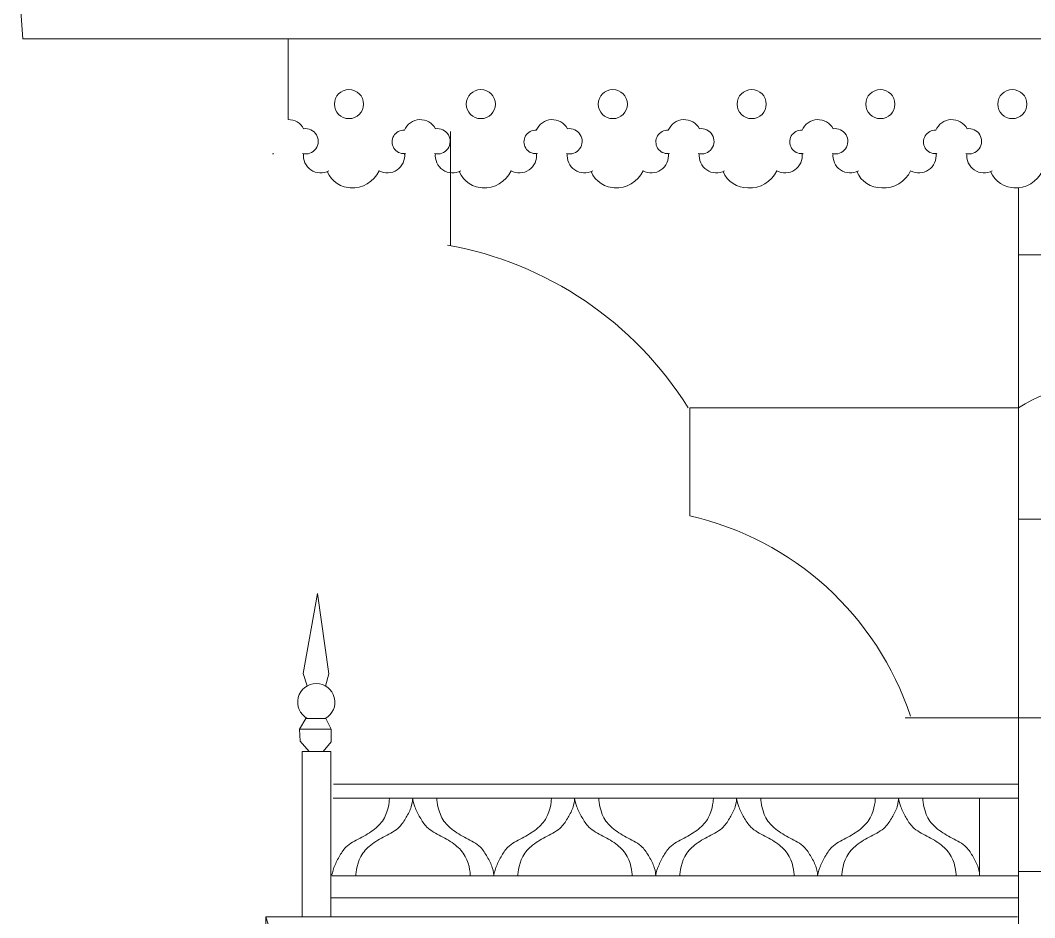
# Model space of a CAD drawing. Header units: millimetres. Extents: x 2399 to 111977, y 1313 to 59551.
# Drawn here: x 11581 to 12914, y 42471 to 43652 of the extents above; entities that cross this region are included whole.
import ezdxf

# ---------------------------------------------------------------- set-up
doc = ezdxf.new("R2010")
doc.units = ezdxf.units.MM
doc.layers.add('hatch1', color=7, linetype='Continuous', lineweight=20, true_color=0x6a6a6a)
doc.layers.add('main line', color=7, linetype='Continuous', lineweight=13)

msp = doc.modelspace()

# ---------------------------------------------------------------- linework, layer by layer
at = {"layer": 'hatch1', "color": 251, "linetype": 'Continuous', "lineweight": 20, "true_color": 0x6a6a6a}
msp.add_line((11903.1603, 42472.3221), (11956.5679, 42303.075), dxfattribs=at)
for points in [[(11989.9729, 42526.8776), (11989.9729, 42526.8776), (11991.0348, 42532.1505), (11992.8881, 42537.1722), (11994.6606, 42541.975), (11997.0461, 42546.5198), (11999.5568, 42550.9858), (12002.1432, 42555.5867), (12004.8546, 42560.1473), (12008.6071, 42563.8468), (12013.8686, 42569.034), (12020.6539, 42572.2524), (12027.184, 42575.7551), (12033.7948, 42579.301), (12040.3931, 42582.9626), (12046.2372, 42587.6633), (12051.3782, 42591.7985), (12055.9612, 42596.6246), (12059.0981, 42602.4296), (12065.4668, 42614.215), (12065.7668, 42628.1515), (12065.7668, 42628.1515)], [(12096.341, 42627.2419), (12096.341, 42627.2419), (12096.0484, 42621.9496), (12094.4929, 42616.9473), (12092.971, 42612.0527), (12090.3954, 42607.5785), (12087.8243, 42603.1337), (12085.182, 42598.5658), (12082.5146, 42593.9815), (12078.774, 42590.2728), (12073.5272, 42585.0707), (12066.7272, 42581.8672), (12060.1971, 42578.3645), (12053.5863, 42574.8185), (12046.988, 42571.1569), (12041.1439, 42566.4562), (12036.0029, 42562.3211), (12031.4199, 42557.4949), (12028.2829, 42551.69), (12021.9142, 42539.9046), (12021.6143, 42525.9681), (12021.6143, 42525.9681)], [(12096.341, 42627.2419), (12096.341, 42627.2419), (12097.403, 42621.969), (12099.2563, 42616.9473), (12101.0288, 42612.1445), (12103.4142, 42607.5998), (12105.9249, 42603.1337), (12108.5114, 42598.5328), (12111.2227, 42593.9722), (12114.9752, 42590.2728), (12120.2367, 42585.0856), (12127.022, 42581.8672), (12133.5521, 42578.3645), (12140.1629, 42574.8185), (12146.7612, 42571.1569), (12152.6053, 42566.4562), (12157.7463, 42562.3211), (12162.3293, 42557.4949), (12165.4663, 42551.69), (12171.835, 42539.9046), (12172.1349, 42525.9681), (12172.1349, 42525.9681)], [(12202.8712, 42526.8776), (12202.8712, 42526.8776), (12202.5787, 42532.17), (12201.0232, 42537.1722), (12199.5012, 42542.0668), (12196.9256, 42546.5411), (12194.3546, 42550.9858), (12191.7123, 42555.5538), (12189.0448, 42560.1381), (12185.3043, 42563.8468), (12180.0575, 42569.0489), (12173.2575, 42572.2524), (12166.7274, 42575.7551), (12160.1165, 42579.301), (12153.5182, 42582.9626), (12147.6741, 42587.6633), (12142.5331, 42591.7985), (12137.9501, 42596.6246), (12134.8132, 42602.4296), (12128.4445, 42614.215), (12128.1445, 42628.1515), (12128.1445, 42628.1515)], [(12202.8712, 42526.8776), (12202.8712, 42526.8776), (12203.9332, 42532.1505), (12205.7865, 42537.1722), (12207.559, 42541.975), (12209.9445, 42546.5198), (12212.4551, 42550.9858), (12215.0416, 42555.5867), (12217.753, 42560.1473), (12221.5054, 42563.8468), (12226.767, 42569.034), (12233.5523, 42572.2524), (12240.0824, 42575.7551), (12246.6932, 42579.301), (12253.2915, 42582.9626), (12259.1356, 42587.6633), (12264.2766, 42591.7985), (12268.8596, 42596.6246), (12271.9965, 42602.4296), (12278.3652, 42614.215), (12278.6652, 42628.1515), (12278.6652, 42628.1515)], [(12309.2394, 42627.2419), (12309.2394, 42627.2419), (12308.9468, 42621.9496), (12307.3913, 42616.9473), (12305.8694, 42612.0527), (12303.2938, 42607.5785), (12300.7227, 42603.1337), (12298.0804, 42598.5658), (12295.413, 42593.9815), (12291.6724, 42590.2728), (12286.4256, 42585.0707), (12279.6256, 42581.8672), (12273.0955, 42578.3645), (12266.4847, 42574.8185), (12259.8864, 42571.1569), (12254.0422, 42566.4562), (12248.9013, 42562.3211), (12244.3183, 42557.4949), (12241.1813, 42551.69), (12234.8126, 42539.9046), (12234.5127, 42525.9681), (12234.5127, 42525.9681)], [(12309.2394, 42627.2419), (12309.2394, 42627.2419), (12310.3013, 42621.969), (12312.1546, 42616.9473), (12313.9272, 42612.1445), (12316.3126, 42607.5998), (12318.8233, 42603.1337), (12321.4098, 42598.5328), (12324.1211, 42593.9722), (12327.8736, 42590.2728), (12333.1351, 42585.0856), (12339.9204, 42581.8672), (12346.4505, 42578.3645), (12353.0613, 42574.8185), (12359.6596, 42571.1569), (12365.5037, 42566.4562), (12370.6447, 42562.3211), (12375.2277, 42557.4949), (12378.3647, 42551.69), (12384.7334, 42539.9046), (12385.0333, 42525.9681), (12385.0333, 42525.9681)], [(12415.7696, 42526.8776), (12415.7696, 42526.8776), (12415.477, 42532.17), (12413.9216, 42537.1722), (12412.3996, 42542.0668), (12409.824, 42546.5411), (12407.2529, 42550.9858), (12404.6107, 42555.5538), (12401.9432, 42560.1381), (12398.2027, 42563.8468), (12392.9559, 42569.0489), (12386.1558, 42572.2524), (12379.6257, 42575.7551), (12373.0149, 42579.301), (12366.4166, 42582.9626), (12360.5725, 42587.6633), (12355.4315, 42591.7985), (12350.8485, 42596.6246), (12347.7116, 42602.4296), (12341.3429, 42614.215), (12341.0429, 42628.1515), (12341.0429, 42628.1515)], [(12415.7696, 42526.8776), (12415.7696, 42526.8776), (12416.8316, 42532.1505), (12418.6849, 42537.1722), (12420.4574, 42541.975), (12422.8428, 42546.5198), (12425.3535, 42550.9858), (12427.94, 42555.5867), (12430.6514, 42560.1473), (12434.4038, 42563.8468), (12439.6653, 42569.034), (12446.4506, 42572.2524), (12452.9807, 42575.7551), (12459.5915, 42579.301), (12466.1899, 42582.9626), (12472.034, 42587.6633), (12477.175, 42591.7985), (12481.758, 42596.6246), (12484.8949, 42602.4296), (12491.2636, 42614.215), (12491.5636, 42628.1515), (12491.5636, 42628.1515)], [(12522.1378, 42627.2419), (12522.1378, 42627.2419), (12521.8452, 42621.9496), (12520.2897, 42616.9473), (12518.7677, 42612.0527), (12516.1921, 42607.5785), (12513.6211, 42603.1337), (12510.9788, 42598.5658), (12508.3113, 42593.9815), (12504.5708, 42590.2728), (12499.324, 42585.0707), (12492.524, 42581.8672), (12485.9939, 42578.3645), (12479.3831, 42574.8185), (12472.7848, 42571.1569), (12466.9406, 42566.4562), (12461.7996, 42562.3211), (12457.2166, 42557.4949), (12454.0797, 42551.69), (12447.711, 42539.9046), (12447.4111, 42525.9681), (12447.4111, 42525.9681)], [(12522.1378, 42627.2419), (12522.1378, 42627.2419), (12523.1997, 42621.969), (12525.053, 42616.9473), (12526.8255, 42612.1445), (12529.211, 42607.5998), (12531.7217, 42603.1337), (12534.3081, 42598.5328), (12537.0195, 42593.9722), (12540.7719, 42590.2728), (12546.0335, 42585.0856), (12552.8188, 42581.8672), (12559.3489, 42578.3645), (12565.9597, 42574.8185), (12572.558, 42571.1569), (12578.4021, 42566.4562), (12583.5431, 42562.3211), (12588.1261, 42557.4949), (12591.263, 42551.69), (12597.6317, 42539.9046), (12597.9317, 42525.9681), (12597.9317, 42525.9681)], [(12628.668, 42526.8776), (12628.668, 42526.8776), (12628.3754, 42532.17), (12626.82, 42537.1722), (12625.298, 42542.0668), (12622.7224, 42546.5411), (12620.1513, 42550.9858), (12617.509, 42555.5538), (12614.8416, 42560.1381), (12611.101, 42563.8468), (12605.8543, 42569.0489), (12599.0542, 42572.2524), (12592.5241, 42575.7551), (12585.9133, 42579.301), (12579.315, 42582.9626), (12573.4709, 42587.6633), (12568.3299, 42591.7985), (12563.7469, 42596.6246), (12560.6099, 42602.4296), (12554.2412, 42614.215), (12553.9413, 42628.1515), (12553.9413, 42628.1515)], [(12628.668, 42526.8776), (12628.668, 42526.8776), (12629.73, 42532.1505), (12631.5833, 42537.1722), (12633.3558, 42541.975), (12635.7412, 42546.5198), (12638.2519, 42550.9858), (12640.8384, 42555.5867), (12643.5497, 42560.1473), (12647.3022, 42563.8468), (12652.5637, 42569.034), (12659.349, 42572.2524), (12665.8791, 42575.7551), (12672.4899, 42579.301), (12679.0882, 42582.9626), (12684.9324, 42587.6633), (12690.0733, 42591.7985), (12694.6563, 42596.6246), (12697.7933, 42602.4296), (12704.162, 42614.215), (12704.4619, 42628.1515), (12704.4619, 42628.1515)], [(12735.0361, 42627.2419), (12735.0361, 42627.2419), (12734.7436, 42621.9496), (12733.1881, 42616.9473), (12731.6661, 42612.0527), (12729.0905, 42607.5785), (12726.5195, 42603.1337), (12723.8772, 42598.5658), (12721.2097, 42593.9815), (12717.4692, 42590.2728), (12712.2224, 42585.0707), (12705.4224, 42581.8672), (12698.8923, 42578.3645), (12692.2814, 42574.8185), (12685.6831, 42571.1569), (12679.839, 42566.4562), (12674.698, 42562.3211), (12670.115, 42557.4949), (12666.9781, 42551.69), (12660.6094, 42539.9046), (12660.3094, 42525.9681), (12660.3094, 42525.9681)], [(12735.0361, 42627.2419), (12735.0361, 42627.2419), (12736.0981, 42621.969), (12737.9514, 42616.9473), (12739.7239, 42612.1445), (12742.1094, 42607.5998), (12744.62, 42603.1337), (12747.2065, 42598.5328), (12749.9179, 42593.9722), (12753.6703, 42590.2728), (12758.9318, 42585.0856), (12765.7172, 42581.8672), (12772.2472, 42578.3645), (12778.8581, 42574.8185), (12785.4564, 42571.1569), (12791.3005, 42566.4562), (12796.4415, 42562.3211), (12801.0245, 42557.4949), (12804.1614, 42551.69), (12810.5301, 42539.9046), (12810.8301, 42525.9681), (12810.8301, 42525.9681)], [(12841.5664, 42526.8776), (12841.5664, 42526.8776), (12841.2738, 42532.17), (12839.7184, 42537.1722), (12838.1964, 42542.0668), (12835.6208, 42546.5411), (12833.0497, 42550.9858), (12830.4074, 42555.5538), (12827.74, 42560.1381), (12823.9994, 42563.8468), (12818.7527, 42569.0489), (12811.9526, 42572.2524), (12805.4225, 42575.7551), (12798.8117, 42579.301), (12792.2134, 42582.9626), (12786.3693, 42587.6633), (12781.2283, 42591.7985), (12776.6453, 42596.6246), (12773.5083, 42602.4296), (12767.1396, 42614.215), (12766.8397, 42628.1515), (12766.8397, 42628.1515)]]:
    msp.add_open_spline(points, degree=3, knots=[0, 0, 0, 0, 1, 1, 1, 2, 2, 2, 3, 3, 3, 4, 4, 4, 5, 5, 5, 6, 6, 6, 7, 7, 7, 7], dxfattribs=at)
at = {"layer": 'main line', "color": 7, "linetype": 'Continuous', "lineweight": 13}
for p, q in [((11580.5637, 43675.7242), (11583.8755, 43627.3017)), ((11583.8755, 43627.3017), (15169.6241, 43627.3017)), ((11932.5007, 43520.8122), (11932.5007, 43627.3017)), ((12145.8436, 43355.1382), (12145.8436, 43505.2134)), ((12892.8294, 41390.0301), (12892.8294, 43431.2029)), ((13192.8294, 43343.0785), (12892.8294, 43343.0785)), ((12460.4851, 43141.7935), (12460.4851, 42999.5497)), ((12892.8294, 43141.7935), (12460.4851, 43141.7935)), ((13192.8294, 42995.4214), (12892.8294, 42995.4214)), ((11952.4143, 42792.4214), (11971.1726, 42897.3144)), ((11971.1726, 42897.3144), (11986.1026, 42791.6557)), ((11957.7927, 42775.926), (11952.4143, 42792.4214)), ((11986.1026, 42791.6557), (11981.8668, 42775.713)), ((11947.4377, 42718.9197), (11955.8597, 42733.0841)), ((11955.8597, 42733.0841), (11982.2744, 42733.0841)), ((11982.2744, 42733.0841), (11989.1652, 42718.9197)), ((12743.6757, 42734.0356), (12892.8294, 42734.0356)), ((12892.8294, 42734.0356), (13192.8294, 42734.0356)), ((11947.4377, 42718.9197), (11989.1652, 42718.9197)), ((11948.5861, 42703.224), (11947.4377, 42718.9197)), ((11989.1652, 42718.9197), (11989.1652, 42702.4584)), ((11960.0708, 42689.7185), (11948.5861, 42703.224)), ((11989.1652, 42702.4584), (11978.829, 42689.7185)), ((11988.7385, 42689.7185), (11951.1925, 42689.7185)), ((11951.1925, 42689.7185), (11951.1925, 42472.3221)), ((11988.7385, 42472.3221), (11988.7385, 42689.7185)), ((11992.2801, 42646.7004), (12892.8294, 42646.7004)), ((11991.963, 42628.1515), (12491.5636, 42628.1515)), ((11991.963, 42628.1515), (12892.8294, 42628.1515)), ((11991.963, 42628.1515), (12278.6652, 42628.1515)), ((11991.963, 42628.1515), (12892.8294, 42628.1515)), ((11991.963, 42628.1515), (12892.8294, 42628.1515)), ((11991.963, 42628.1515), (12892.8294, 42628.1515)), ((11991.963, 42628.1515), (12892.8294, 42628.1515)), ((11991.963, 42628.1515), (12892.8294, 42628.1515)), ((11991.963, 42628.1515), (12704.4619, 42628.1515)), ((11991.963, 42628.1515), (12065.7668, 42628.1515)), ((11991.963, 42628.1515), (12892.8294, 42628.1515)), ((11991.963, 42628.1515), (12892.8294, 42628.1515)), ((11991.963, 42628.1515), (12892.8294, 42628.1515)), ((11991.963, 42628.1515), (12892.8294, 42628.1515)), ((11991.963, 42628.1515), (12892.8294, 42628.1515)), ((12841.5664, 42526.8776), (12841.5664, 42628.1515)), ((11990.2163, 42525.9681), (12385.0333, 42525.9681)), ((11990.2163, 42525.9681), (12810.8301, 42525.9681)), ((11990.2163, 42525.9681), (12597.9317, 42525.9681)), ((11990.2163, 42525.9681), (12892.8294, 42525.9681)), ((11990.2163, 42525.9681), (12892.8294, 42525.9681)), ((11990.2163, 42525.9681), (12892.8294, 42525.9681)), ((11990.2163, 42525.9681), (12892.8294, 42525.9681)), ((11990.2163, 42525.9681), (12892.8294, 42525.9681)), ((13192.8294, 42531.7734), (12892.8294, 42531.7734)), ((11989.7213, 42497.0084), (12892.8294, 42497.0084)), ((11989.7213, 42497.0084), (12892.8294, 42497.0084)), ((12891.3823, 42472.3221), (11903.1603, 42472.3221)), ((11903.1603, 42472.3221), (11903.1603, 40567.851))]:
    msp.add_line(p, q, dxfattribs=at)
at = {"layer": 'main line', "color": 7, "linetype": 'Continuous', "lineweight": 13, "flags": 128}
for points in [[(11951.5701, 43476.1599, 1.219803903), (11953.0005, 43508.8418, 0.282258269), (11932.5007, 43520.8122)], [(11951.5701, 43476.1599, 1.219803903), (11953.0005, 43508.8418, 0.282258269), (11932.5007, 43520.8122)], [(11951.5701, 43476.1599, 1.219803903), (11953.0005, 43508.8418, 0.282258269), (11932.5007, 43520.8122)], [(11951.5701, 43476.1599, 1.219803903), (11953.0005, 43508.8418, 0.282258269), (11932.5007, 43520.8122)], [(11951.5701, 43476.1599, 1.219803903), (11953.0005, 43508.8418, 0.282258269), (11932.5007, 43520.8122)], [(11951.5701, 43476.1599, 1.219803903), (11953.0005, 43508.8418, 0.282258269), (11932.5007, 43520.8122)], [(12124.9821, 43476.1599, 1.219803903), (12126.4125, 43508.8418, 0.63216014), (12085.4485, 43506.8436, 1.067465283), (12085.6832, 43476.1599, -0.60309642), (12052.2915, 43453.3936)], [(12124.9821, 43476.1599, 1.219803903), (12126.4125, 43508.8418, 0.63216014), (12085.4485, 43506.8436, 1.067465283), (12085.6832, 43476.1599, -0.60309642), (12052.2915, 43453.3936)], [(12124.9821, 43476.1599, 1.219803903), (12126.4125, 43508.8418, 0.63216014), (12085.4485, 43506.8436, 1.067465283), (12085.6832, 43476.1599, -0.60309642), (12052.2915, 43453.3936)], [(12124.9821, 43476.1599, 1.219803903), (12126.4125, 43508.8418, 0.63216014), (12085.4485, 43506.8436, 1.067465283), (12085.6832, 43476.1599, -0.60309642), (12052.2915, 43453.3936)], [(12124.9821, 43476.1599, 1.219803903), (12126.4125, 43508.8418, 0.63216014), (12085.4485, 43506.8436, 1.067465283), (12085.6832, 43476.1599, -0.60309642), (12052.2915, 43453.3936)], [(12124.9821, 43476.1599, 1.219803903), (12126.4125, 43508.8418, 0.63216014), (12085.4485, 43506.8436, 1.067465283), (12085.6832, 43476.1599, -0.60309642), (12052.2915, 43453.3936)], [(12298.394, 43476.1599, 1.219803903), (12299.8245, 43508.8418, 0.63216014), (12258.8605, 43506.8436, 1.067465283), (12259.0952, 43476.1599, -0.60309642), (12225.7034, 43453.3936)], [(12298.394, 43476.1599, 1.219803903), (12299.8245, 43508.8418, 0.63216014), (12258.8605, 43506.8436, 1.067465283), (12259.0952, 43476.1599, -0.60309642), (12225.7034, 43453.3936)], [(12298.394, 43476.1599, 1.219803903), (12299.8245, 43508.8418, 0.63216014), (12258.8605, 43506.8436, 1.067465283), (12259.0952, 43476.1599, -0.60309642), (12225.7034, 43453.3936)], [(12298.394, 43476.1599, 1.219803903), (12299.8245, 43508.8418, 0.63216014), (12258.8605, 43506.8436, 1.067465283), (12259.0952, 43476.1599, -0.60309642), (12225.7034, 43453.3936)], [(12298.394, 43476.1599, 1.219803903), (12299.8245, 43508.8418, 0.63216014), (12258.8605, 43506.8436, 1.067465283), (12259.0952, 43476.1599, -0.60309642), (12225.7034, 43453.3936)], [(12298.394, 43476.1599, 1.219803903), (12299.8245, 43508.8418, 0.63216014), (12258.8605, 43506.8436, 1.067465283), (12259.0952, 43476.1599, -0.60309642), (12225.7034, 43453.3936)], [(12471.806, 43476.1599, 1.219803903), (12473.2364, 43508.8418, 0.63216014), (12432.2724, 43506.8436, 1.067465283), (12432.5072, 43476.1599, -0.60309642), (12399.1154, 43453.3936)], [(12471.806, 43476.1599, 1.219803903), (12473.2364, 43508.8418, 0.63216014), (12432.2724, 43506.8436, 1.067465283), (12432.5072, 43476.1599, -0.60309642), (12399.1154, 43453.3936)], [(12471.806, 43476.1599, 1.219803903), (12473.2364, 43508.8418, 0.63216014), (12432.2724, 43506.8436, 1.067465283), (12432.5072, 43476.1599, -0.60309642), (12399.1154, 43453.3936)], [(12471.806, 43476.1599, 1.219803903), (12473.2364, 43508.8418, 0.63216014), (12432.2724, 43506.8436, 1.067465283), (12432.5072, 43476.1599, -0.60309642), (12399.1154, 43453.3936)], [(12471.806, 43476.1599, 1.219803903), (12473.2364, 43508.8418, 0.63216014), (12432.2724, 43506.8436, 1.067465283), (12432.5072, 43476.1599, -0.60309642), (12399.1154, 43453.3936)], [(12471.806, 43476.1599, 1.219803903), (12473.2364, 43508.8418, 0.63216014), (12432.2724, 43506.8436, 1.067465283), (12432.5072, 43476.1599, -0.60309642), (12399.1154, 43453.3936)], [(12647.6727, 43476.1599, 1.219803903), (12649.1031, 43508.8418, 0.63216014), (12608.1391, 43506.8436, 1.067465283), (12608.3739, 43476.1599, -0.60309642), (12574.9821, 43453.3936)], [(12647.6727, 43476.1599, 1.219803903), (12649.1031, 43508.8418, 0.63216014), (12608.1391, 43506.8436, 1.067465283), (12608.3739, 43476.1599, -0.60309642), (12574.9821, 43453.3936)], [(12647.6727, 43476.1599, 1.219803903), (12649.1031, 43508.8418, 0.63216014), (12608.1391, 43506.8436, 1.067465283), (12608.3739, 43476.1599, -0.60309642), (12574.9821, 43453.3936)], [(12647.6727, 43476.1599, 1.219803903), (12649.1031, 43508.8418, 0.63216014), (12608.1391, 43506.8436, 1.067465283), (12608.3739, 43476.1599, -0.60309642), (12574.9821, 43453.3936)], [(12647.6727, 43476.1599, 1.219803903), (12649.1031, 43508.8418, 0.63216014), (12608.1391, 43506.8436, 1.067465283), (12608.3739, 43476.1599, -0.60309642), (12574.9821, 43453.3936)], [(12647.6727, 43476.1599, 1.219803903), (12649.1031, 43508.8418, 0.63216014), (12608.1391, 43506.8436, 1.067465283), (12608.3739, 43476.1599, -0.60309642), (12574.9821, 43453.3936)], [(12823.5394, 43476.1599, 1.219803903), (12824.9698, 43508.8418, 0.63216014), (12784.0058, 43506.8436, 1.067465283), (12784.2406, 43476.1599, -0.60309642), (12750.8488, 43453.3936)], [(12823.5394, 43476.1599, 1.219803903), (12824.9698, 43508.8418, 0.63216014), (12784.0058, 43506.8436, 1.067465283), (12784.2406, 43476.1599, -0.60309642), (12750.8488, 43453.3936)], [(12823.5394, 43476.1599, 1.219803903), (12824.9698, 43508.8418, 0.63216014), (12784.0058, 43506.8436, 1.067465283), (12784.2406, 43476.1599, -0.60309642), (12750.8488, 43453.3936)], [(12823.5394, 43476.1599, 1.219803903), (12824.9698, 43508.8418, 0.63216014), (12784.0058, 43506.8436, 1.067465283), (12784.2406, 43476.1599, -0.60309642), (12750.8488, 43453.3936)], [(12823.5394, 43476.1599, 1.219803903), (12824.9698, 43508.8418, 0.63216014), (12784.0058, 43506.8436, 1.067465283), (12784.2406, 43476.1599, -0.60309642), (12750.8488, 43453.3936)], [(12823.5394, 43476.1599, 1.219803903), (12824.9698, 43508.8418, 0.63216014), (12784.0058, 43506.8436, 1.067465283), (12784.2406, 43476.1599, -0.60309642), (12750.8488, 43453.3936)], [(11913.469, 43476.1599, -0.017938026), (11912.2976, 43475.916)], [(11913.469, 43476.1599, -0.017938026), (11912.2976, 43475.916)], [(11913.469, 43476.1599, -0.017938026), (11912.2976, 43475.916)], [(11913.469, 43476.1599, -0.017938026), (11912.2976, 43475.916)], [(11913.469, 43476.1599, -0.017938026), (11912.2976, 43475.916)], [(11913.469, 43476.1599, -0.017938026), (11912.2976, 43475.916)], [(11952.7678, 43476.1599, 0.60309642), (11986.1596, 43453.3936)], [(11952.7678, 43476.1599, 0.60309642), (11986.1596, 43453.3936)], [(11952.7678, 43476.1599, 0.60309642), (11986.1596, 43453.3936)], [(11952.7678, 43476.1599, 0.60309642), (11986.1596, 43453.3936)], [(11952.7678, 43476.1599, 0.60309642), (11986.1596, 43453.3936)], [(11952.7678, 43476.1599, 0.60309642), (11986.1596, 43453.3936)], [(12086.881, 43476.1599, -0.017938026), (12085.7096, 43475.916)], [(12086.881, 43476.1599, -0.017938026), (12085.7096, 43475.916)], [(12086.881, 43476.1599, -0.017938026), (12085.7096, 43475.916)], [(12086.881, 43476.1599, -0.017938026), (12085.7096, 43475.916)], [(12086.881, 43476.1599, -0.017938026), (12085.7096, 43475.916)], [(12086.881, 43476.1599, -0.017938026), (12085.7096, 43475.916)], [(12126.1798, 43476.1599, 0.60309642), (12159.5715, 43453.3936)], [(12126.1798, 43476.1599, 0.60309642), (12159.5715, 43453.3936)], [(12126.1798, 43476.1599, 0.60309642), (12159.5715, 43453.3936)], [(12126.1798, 43476.1599, 0.60309642), (12159.5715, 43453.3936)], [(12126.1798, 43476.1599, 0.60309642), (12159.5715, 43453.3936)], [(12126.1798, 43476.1599, 0.60309642), (12159.5715, 43453.3936)], [(12260.2929, 43476.1599, -0.017938026), (12259.1216, 43475.916)], [(12260.2929, 43476.1599, -0.017938026), (12259.1216, 43475.916)], [(12260.2929, 43476.1599, -0.017938026), (12259.1216, 43475.916)], [(12260.2929, 43476.1599, -0.017938026), (12259.1216, 43475.916)], [(12260.2929, 43476.1599, -0.017938026), (12259.1216, 43475.916)], [(12260.2929, 43476.1599, -0.017938026), (12259.1216, 43475.916)], [(12299.5917, 43476.1599, 0.60309642), (12332.9835, 43453.3936)], [(12299.5917, 43476.1599, 0.60309642), (12332.9835, 43453.3936)], [(12299.5917, 43476.1599, 0.60309642), (12332.9835, 43453.3936)], [(12299.5917, 43476.1599, 0.60309642), (12332.9835, 43453.3936)], [(12299.5917, 43476.1599, 0.60309642), (12332.9835, 43453.3936)], [(12299.5917, 43476.1599, 0.60309642), (12332.9835, 43453.3936)], [(12433.7049, 43476.1599, -0.017938026), (12432.5335, 43475.916)], [(12433.7049, 43476.1599, -0.017938026), (12432.5335, 43475.916)], [(12433.7049, 43476.1599, -0.017938026), (12432.5335, 43475.916)], [(12433.7049, 43476.1599, -0.017938026), (12432.5335, 43475.916)], [(12433.7049, 43476.1599, -0.017938026), (12432.5335, 43475.916)], [(12433.7049, 43476.1599, -0.017938026), (12432.5335, 43475.916)], [(12473.0037, 43476.1599, 0.60309642), (12506.3955, 43453.3936)], [(12473.0037, 43476.1599, 0.60309642), (12506.3955, 43453.3936)], [(12473.0037, 43476.1599, 0.60309642), (12506.3955, 43453.3936)], [(12473.0037, 43476.1599, 0.60309642), (12506.3955, 43453.3936)], [(12473.0037, 43476.1599, 0.60309642), (12506.3955, 43453.3936)], [(12473.0037, 43476.1599, 0.60309642), (12506.3955, 43453.3936)], [(12609.5716, 43476.1599, -0.017938026), (12608.4002, 43475.916)], [(12609.5716, 43476.1599, -0.017938026), (12608.4002, 43475.916)], [(12609.5716, 43476.1599, -0.017938026), (12608.4002, 43475.916)], [(12609.5716, 43476.1599, -0.017938026), (12608.4002, 43475.916)], [(12609.5716, 43476.1599, -0.017938026), (12608.4002, 43475.916)], [(12609.5716, 43476.1599, -0.017938026), (12608.4002, 43475.916)], [(12648.8704, 43476.1599, 0.60309642), (12682.2622, 43453.3936)], [(12648.8704, 43476.1599, 0.60309642), (12682.2622, 43453.3936)], [(12648.8704, 43476.1599, 0.60309642), (12682.2622, 43453.3936)], [(12648.8704, 43476.1599, 0.60309642), (12682.2622, 43453.3936)], [(12648.8704, 43476.1599, 0.60309642), (12682.2622, 43453.3936)], [(12648.8704, 43476.1599, 0.60309642), (12682.2622, 43453.3936)], [(12785.4383, 43476.1599, -0.017938026), (12784.2669, 43475.916)], [(12785.4383, 43476.1599, -0.017938026), (12784.2669, 43475.916)], [(12785.4383, 43476.1599, -0.017938026), (12784.2669, 43475.916)], [(12785.4383, 43476.1599, -0.017938026), (12784.2669, 43475.916)], [(12785.4383, 43476.1599, -0.017938026), (12784.2669, 43475.916)], [(12785.4383, 43476.1599, -0.017938026), (12784.2669, 43475.916)], [(12824.7371, 43476.1599, 0.60309642), (12858.1289, 43453.3936)], [(12824.7371, 43476.1599, 0.60309642), (12858.1289, 43453.3936)], [(12824.7371, 43476.1599, 0.60309642), (12858.1289, 43453.3936)], [(12824.7371, 43476.1599, 0.60309642), (12858.1289, 43453.3936)], [(12824.7371, 43476.1599, 0.60309642), (12858.1289, 43453.3936)], [(12824.7371, 43476.1599, 0.60309642), (12858.1289, 43453.3936)], [(11984.0452, 43452.4088, 0.304535594), (12016.8185, 43431.0501)], [(11984.0452, 43452.4088, 0.304535594), (12016.8185, 43431.0501)], [(11984.0452, 43452.4088, 0.304535594), (12016.8185, 43431.0501)], [(11984.0452, 43452.4088, 0.304535594), (12016.8185, 43431.0501)], [(11984.0452, 43452.4088, 0.304535594), (12016.8185, 43431.0501)], [(11984.0452, 43452.4088, 0.304535594), (12016.8185, 43431.0501)], [(12014.3638, 43431.0501, 0.304535594), (12052.2915, 43453.3936)], [(12014.3638, 43431.0501, 0.304535594), (12052.2915, 43453.3936)], [(12014.3638, 43431.0501, 0.304535594), (12052.2915, 43453.3936)], [(12014.3638, 43431.0501, 0.304535594), (12052.2915, 43453.3936)], [(12014.3638, 43431.0501, 0.304535594), (12052.2915, 43453.3936)], [(12014.3638, 43431.0501, 0.304535594), (12052.2915, 43453.3936)], [(12157.4571, 43452.4088, 0.304535594), (12190.2305, 43431.0501)], [(12157.4571, 43452.4088, 0.304535594), (12190.2305, 43431.0501)], [(12157.4571, 43452.4088, 0.304535594), (12190.2305, 43431.0501)], [(12157.4571, 43452.4088, 0.304535594), (12190.2305, 43431.0501)], [(12157.4571, 43452.4088, 0.304535594), (12190.2305, 43431.0501)], [(12157.4571, 43452.4088, 0.304535594), (12190.2305, 43431.0501)], [(12187.7758, 43431.0501, 0.304535594), (12225.7034, 43453.3936)], [(12187.7758, 43431.0501, 0.304535594), (12225.7034, 43453.3936)], [(12187.7758, 43431.0501, 0.304535594), (12225.7034, 43453.3936)], [(12187.7758, 43431.0501, 0.304535594), (12225.7034, 43453.3936)], [(12187.7758, 43431.0501, 0.304535594), (12225.7034, 43453.3936)], [(12187.7758, 43431.0501, 0.304535594), (12225.7034, 43453.3936)], [(12330.8691, 43452.4088, 0.304535594), (12363.6425, 43431.0501)], [(12330.8691, 43452.4088, 0.304535594), (12363.6425, 43431.0501)], [(12330.8691, 43452.4088, 0.304535594), (12363.6425, 43431.0501)], [(12330.8691, 43452.4088, 0.304535594), (12363.6425, 43431.0501)], [(12330.8691, 43452.4088, 0.304535594), (12363.6425, 43431.0501)], [(12330.8691, 43452.4088, 0.304535594), (12363.6425, 43431.0501)], [(12361.1877, 43431.0501, 0.304535594), (12399.1154, 43453.3936)], [(12361.1877, 43431.0501, 0.304535594), (12399.1154, 43453.3936)], [(12361.1877, 43431.0501, 0.304535594), (12399.1154, 43453.3936)], [(12361.1877, 43431.0501, 0.304535594), (12399.1154, 43453.3936)], [(12361.1877, 43431.0501, 0.304535594), (12399.1154, 43453.3936)], [(12361.1877, 43431.0501, 0.304535594), (12399.1154, 43453.3936)], [(12504.2811, 43452.4088, 0.304535594), (12537.0544, 43431.0501)], [(12504.2811, 43452.4088, 0.304535594), (12537.0544, 43431.0501)], [(12504.2811, 43452.4088, 0.304535594), (12537.0544, 43431.0501)], [(12504.2811, 43452.4088, 0.304535594), (12537.0544, 43431.0501)], [(12504.2811, 43452.4088, 0.304535594), (12537.0544, 43431.0501)], [(12537.0544, 43431.0501, 0.304535594), (12574.9821, 43453.3936)], [(12537.0544, 43431.0501, 0.304535594), (12574.9821, 43453.3936)], [(12537.0544, 43431.0501, 0.304535594), (12574.9821, 43453.3936)], [(12537.0544, 43431.0501, 0.304535594), (12574.9821, 43453.3936)], [(12537.0544, 43431.0501, 0.304535594), (12574.9821, 43453.3936)], [(12537.0544, 43431.0501, 0.304535594), (12574.9821, 43453.3936)], [(12680.1478, 43452.4088, 0.304535594), (12712.9211, 43431.0501)], [(12680.1478, 43452.4088, 0.304535594), (12712.9211, 43431.0501)], [(12680.1478, 43452.4088, 0.304535594), (12712.9211, 43431.0501)], [(12680.1478, 43452.4088, 0.304535594), (12712.9211, 43431.0501)], [(12680.1478, 43452.4088, 0.304535594), (12712.9211, 43431.0501)], [(12680.1478, 43452.4088, 0.304535594), (12712.9211, 43431.0501)], [(12712.9211, 43431.0501, 0.304535594), (12750.8488, 43453.3936)], [(12712.9211, 43431.0501, 0.304535594), (12750.8488, 43453.3936)], [(12712.9211, 43431.0501, 0.304535594), (12750.8488, 43453.3936)], [(12712.9211, 43431.0501, 0.304535594), (12750.8488, 43453.3936)], [(12712.9211, 43431.0501, 0.304535594), (12750.8488, 43453.3936)], [(12712.9211, 43431.0501, 0.304535594), (12750.8488, 43453.3936)], [(12856.0144, 43452.4088, 0.304535594), (12888.7878, 43431.0501)], [(12856.0144, 43452.4088, 0.304535594), (12888.7878, 43431.0501)], [(12856.0144, 43452.4088, 0.304535594), (12888.7878, 43431.0501)], [(12856.0144, 43452.4088, 0.304535594), (12888.7878, 43431.0501)], [(12856.0144, 43452.4088, 0.304535594), (12888.7878, 43431.0501)], [(12856.0144, 43452.4088, 0.304535594), (12888.7878, 43431.0501)], [(12886.3331, 43431.0501, 0.304535594), (12924.2608, 43453.3936)], [(12886.3331, 43431.0501, 0.304535594), (12924.2608, 43453.3936)], [(12886.3331, 43431.0501, 0.304535594), (12924.2608, 43453.3936)], [(12886.3331, 43431.0501, 0.304535594), (12924.2608, 43453.3936)], [(12886.3331, 43431.0501, 0.304535594), (12924.2608, 43453.3936)], [(12886.3331, 43431.0501, 0.304535594), (12924.2608, 43453.3936)]]:
    msp.add_lwpolyline(points, format="xyb", dxfattribs=at)
at = {"layer": 'main line', "color": 7, "linetype": 'Continuous', "lineweight": 13}
for centre in [(12012.5568, 43541.2726), (12012.5568, 43541.2726), (12012.5568, 43541.2726), (12012.5568, 43541.2726), (12012.5568, 43541.2726), (12012.5568, 43541.2726), (12185.9687, 43541.2726), (12185.9687, 43541.2726), (12185.9687, 43541.2726), (12185.9687, 43541.2726), (12185.9687, 43541.2726), (12185.9687, 43541.2726), (12359.3807, 43541.2726), (12359.3807, 43541.2726), (12359.3807, 43541.2726), (12359.3807, 43541.2726), (12359.3807, 43541.2726), (12359.3807, 43541.2726), (12541.9762, 43541.2726), (12541.9762, 43541.2726), (12541.9762, 43541.2726), (12541.9762, 43541.2726), (12541.9762, 43541.2726), (12541.9762, 43541.2726), (12711.1141, 43541.2726), (12711.1141, 43541.2726), (12711.1141, 43541.2726), (12711.1141, 43541.2726), (12711.1141, 43541.2726), (12711.1141, 43541.2726), (12884.5261, 43541.2726), (12884.5261, 43541.2726), (12884.5261, 43541.2726), (12884.5261, 43541.2726), (12884.5261, 43541.2726), (12884.5261, 43541.2726)]:
    msp.add_circle(centre, 19.1338, dxfattribs=at)
for centre, radius, start, end in [((12058.8886, 42891.9471), 471.2825, 32.0150131, 79.8564023), ((13042.8294, 42896.976), 287.116, 58.5041428, 121.4958572), ((12372.4747, 42611.0529), 398.3411, 18.3305634, 77.2356167), ((11969.6413, 42754.5221), 24.4646, 298.8026305, 241.1973695)]:
    msp.add_arc(centre, radius, start, end, dxfattribs=at)

doc.saveas('drawing.dxf')
